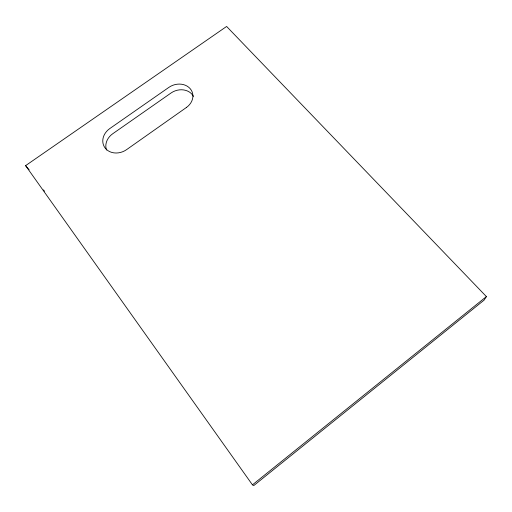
<?xml version="1.0" encoding="UTF-8"?>
<svg xmlns="http://www.w3.org/2000/svg" width="512" height="512" viewBox="0 0 512 512"><rect width="100%" height="100%" fill="white"/><g stroke="black" fill="none" stroke-linecap="round" stroke-linejoin="round"><path stroke-width="0.77" d="M486.4 296.582L484.115 300.109L253.792 485.542L252.442 484.838L25.6 165.638L226.618 26.458L486.4 296.582L252.442 484.838M25.6 165.638L29.139 169.773M43.539 189.901L44.467 191.206M106.522 150.035A15.635 13.254 -26.2 0 1 112.749 133.734L171.027 93.005A15.366 12.954 -19.6 0 1 193.517 96.474M186.381 107.501L126.592 149.632A15.84 13.382 -26.1 0 1 105.254 148.173A15.84 13.382 -26.1 0 1 109.818 128.55L168.89 87.366A15.565 13.069 -19.6 0 1 190.163 88.653A15.565 13.069 -19.6 0 1 186.381 107.501"/></g></svg>
